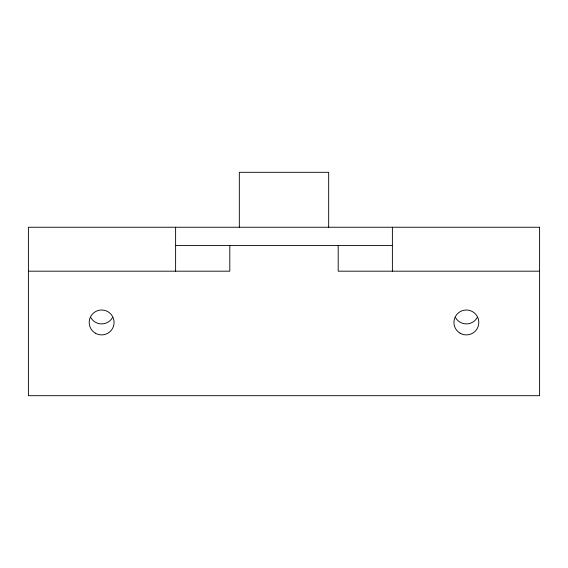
<?xml version="1.0" encoding="UTF-8"?>
<svg xmlns="http://www.w3.org/2000/svg" width="568" height="568" viewBox="0 0 568 568"><rect width="100%" height="100%" fill="white"/><g stroke="black" fill="none" stroke-linecap="round" stroke-linejoin="round"><path stroke-width="0.85" d="M175.611 245.554L392.389 245.554M28.4 271.184L229.806 271.184L229.806 245.554M539.6 271.184L338.194 271.184L338.194 245.554M392.389 227.243L392.389 271.184M328.673 227.243L328.673 172.31L239.327 172.31L239.327 227.243M175.611 227.243L175.611 271.184M477.141 317.689A12.453 12.453 0 0 1 455.579 317.689M112.421 317.689A12.453 12.453 0 0 1 90.859 317.689M539.6 227.243L28.4 227.243L28.4 395.69L539.6 395.69L539.6 227.243M460.137 333.231A12.453 12.453 0 0 0 478.81 322.446A12.453 12.453 0 0 0 460.137 311.669A12.453 12.453 0 0 0 460.137 333.231M95.41 333.231A12.453 12.453 0 0 0 114.09 322.446A12.453 12.453 0 0 0 95.41 311.669A12.453 12.453 0 0 0 95.41 333.231"/></g></svg>
